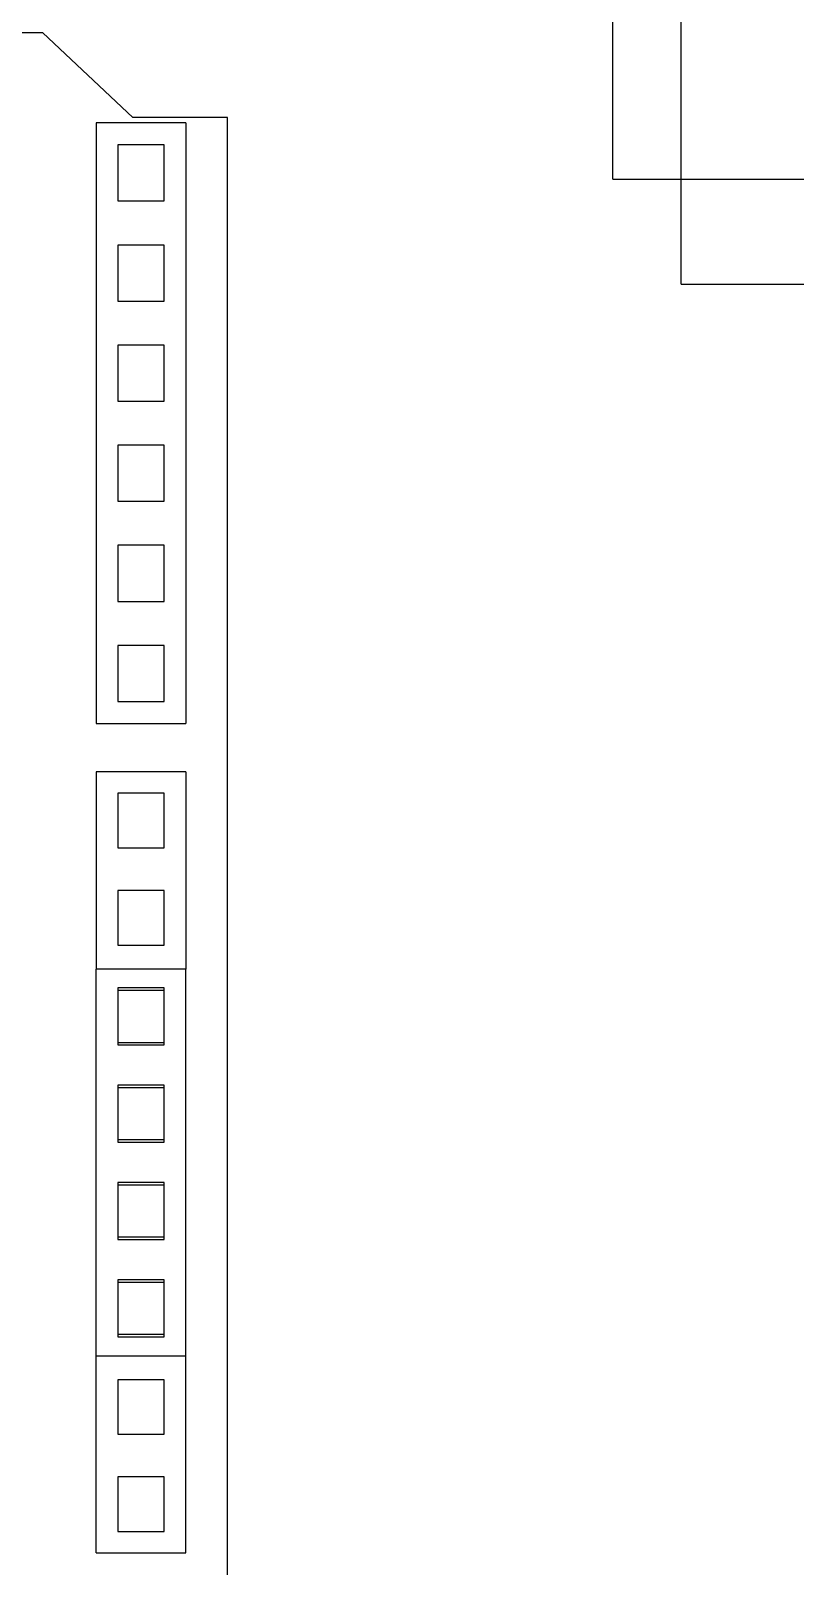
# Model space of a CAD drawing. Header units: inches. Extents: x 0 to 16.6, y 0 to 10.6.
# Drawn here: x 5.686 to 7.084, y 6.409 to 9.218 of the extents above; entities that cross this region are included whole.
import ezdxf

# ---------------------------------------------------------------- set-up
doc = ezdxf.new("R2010")
doc.units = ezdxf.units.IN
doc.header["$LTSCALE"] = 0.5
doc.header["$MEASUREMENT"] = 0
doc.layers.add('Edges', color=7, linetype='Continuous')

# ---------------------------------------------------------------- blocks, each defined once
blk = doc.blocks.new('Arduino Uno pl')
at = {"layer": 'Edges'}
for p, q in [((17.008, 42.565), (-15.06, 42.565)), ((19.491, 40.232), (17.008, 42.565)), ((22.106, 40.232), (19.491, 40.232)), ((22.106, -26.106), (22.106, 40.232)), ((20.951, 40.083), (18.478, 40.083)), ((18.478, 40.083), (18.478, 23.521)), ((20.951, 40.083), (18.478, 40.083)), ((20.951, 40.083), (20.951, 23.521)), ((20.352, 39.475), (19.076, 39.475)), ((19.076, 39.475), (19.076, 37.93)), ((20.352, 37.93), (20.352, 39.475)), ((19.076, 37.93), (20.352, 37.93)), ((20.352, 36.715), (19.076, 36.715)), ((19.076, 36.715), (19.076, 35.169)), ((20.352, 35.169), (20.352, 36.715)), ((19.076, 35.169), (20.352, 35.169)), ((20.352, 33.955), (19.076, 33.955)), ((19.076, 33.955), (19.076, 32.409)), ((20.352, 32.409), (20.352, 33.955)), ((19.076, 32.409), (20.352, 32.409)), ((20.352, 31.195), (19.076, 31.195)), ((19.076, 31.195), (19.076, 29.649)), ((20.352, 29.649), (20.352, 31.195)), ((19.076, 29.649), (20.352, 29.649)), ((20.352, 28.434), (19.076, 28.434)), ((19.076, 28.434), (19.076, 26.889)), ((20.352, 26.889), (20.352, 28.434)), ((19.076, 26.889), (20.352, 26.889)), ((20.352, 25.674), (19.076, 25.674)), ((19.076, 25.674), (19.076, 24.128)), ((20.352, 24.128), (20.352, 25.674)), ((19.076, 24.128), (20.352, 24.128)), ((18.478, 23.521), (20.951, 23.521)), ((20.951, 22.188), (18.478, 22.188)), ((18.478, 22.188), (18.478, 16.75)), ((20.951, 22.188), (18.478, 22.188)), ((20.951, 22.188), (20.951, 16.75)), ((20.352, 21.598), (19.076, 21.598)), ((19.076, 21.598), (19.076, 20.095)), ((20.352, 20.095), (20.352, 21.598)), ((19.076, 20.095), (20.352, 20.095)), ((20.352, 18.915), (19.076, 18.915)), ((19.076, 18.915), (19.076, 17.412)), ((20.352, 17.412), (20.352, 18.915)), ((19.076, 17.412), (20.352, 17.412)), ((20.951, 16.75), (18.478, 16.75)), ((18.478, 6.088), (18.478, 16.75)), ((20.951, 16.75), (18.478, 16.75)), ((20.951, 6.088), (20.951, 16.75)), ((20.352, 16.231), (19.076, 16.231)), ((19.076, 16.231), (19.076, 16.159)), ((20.352, 16.159), (19.076, 16.159)), ((19.076, 16.159), (19.076, 14.728)), ((20.352, 16.159), (20.352, 16.231)), ((20.352, 14.728), (20.352, 16.159)), ((19.076, 14.728), (20.352, 14.728)), ((19.076, 14.728), (19.076, 14.657)), ((19.076, 14.657), (20.352, 14.657)), ((20.352, 14.657), (20.352, 14.728)), ((20.352, 13.548), (19.076, 13.548)), ((19.076, 13.548), (19.076, 13.476)), ((20.352, 13.476), (19.076, 13.476)), ((19.076, 13.476), (19.076, 12.045)), ((20.352, 13.476), (20.352, 13.548)), ((20.352, 12.045), (20.352, 13.476)), ((19.076, 12.045), (20.352, 12.045)), ((19.076, 12.045), (19.076, 11.973)), ((19.076, 11.973), (20.352, 11.973)), ((20.352, 11.973), (20.352, 12.045)), ((20.352, 10.864), (19.076, 10.864)), ((19.076, 10.864), (19.076, 10.793)), ((20.352, 10.793), (19.076, 10.793)), ((19.076, 10.793), (19.076, 9.362)), ((20.352, 10.793), (20.352, 10.864)), ((20.352, 9.362), (20.352, 10.793)), ((19.076, 9.362), (20.352, 9.362)), ((19.076, 9.362), (19.076, 9.29)), ((20.352, 9.29), (20.352, 9.362)), ((19.076, 9.29), (20.352, 9.29)), ((20.352, 8.181), (19.076, 8.181)), ((19.076, 8.181), (19.076, 8.109)), ((20.352, 8.109), (19.076, 8.109)), ((19.076, 8.109), (19.076, 6.678)), ((20.352, 8.109), (20.352, 8.181)), ((20.352, 6.678), (20.352, 8.109)), ((19.076, 6.678), (20.352, 6.678)), ((19.076, 6.678), (19.076, 6.607)), ((19.076, 6.607), (20.352, 6.607)), ((20.352, 6.607), (20.352, 6.678)), ((18.478, 6.088), (20.951, 6.088)), ((18.478, 0.65), (18.478, 6.088)), ((20.951, 0.65), (20.951, 6.088)), ((20.352, 5.426), (19.076, 5.426)), ((19.076, 5.426), (19.076, 3.923)), ((20.352, 3.923), (20.352, 5.426)), ((19.076, 3.923), (20.352, 3.923)), ((20.352, 2.743), (19.076, 2.743)), ((19.076, 2.743), (19.076, 1.24)), ((20.352, 1.24), (20.352, 2.743)), ((19.076, 1.24), (20.352, 1.24)), ((18.478, 0.65), (20.951, 0.65))]:
    blk.add_line(p, q, dxfattribs=at)

msp = doc.modelspace()

# ---------------------------------------------------------------- linework, layer by layer
at = {"color": 241, "linetype": 'Continuous'}
for points in [[(6.875, 8.7541), (6.875, 10.25)], [(6.75, 8.9463), (6.75, 10)], [(6.75, 8.9463), (12.7606, 8.9463)], [(6.875, 8.7541), (12.7606, 8.7541)]]:
    msp.add_lwpolyline(points, dxfattribs=at)

# ---------------------------------------------------------------- block references
at = {"xscale": 0.0663341395878071, "yscale": 0.0663341395878071, "zscale": 0.0663341395878071, "rotation": 360}
msp.add_blockref('Arduino Uno pl', (4.5796, 6.3903), dxfattribs=at)

doc.saveas('drawing.dxf')
